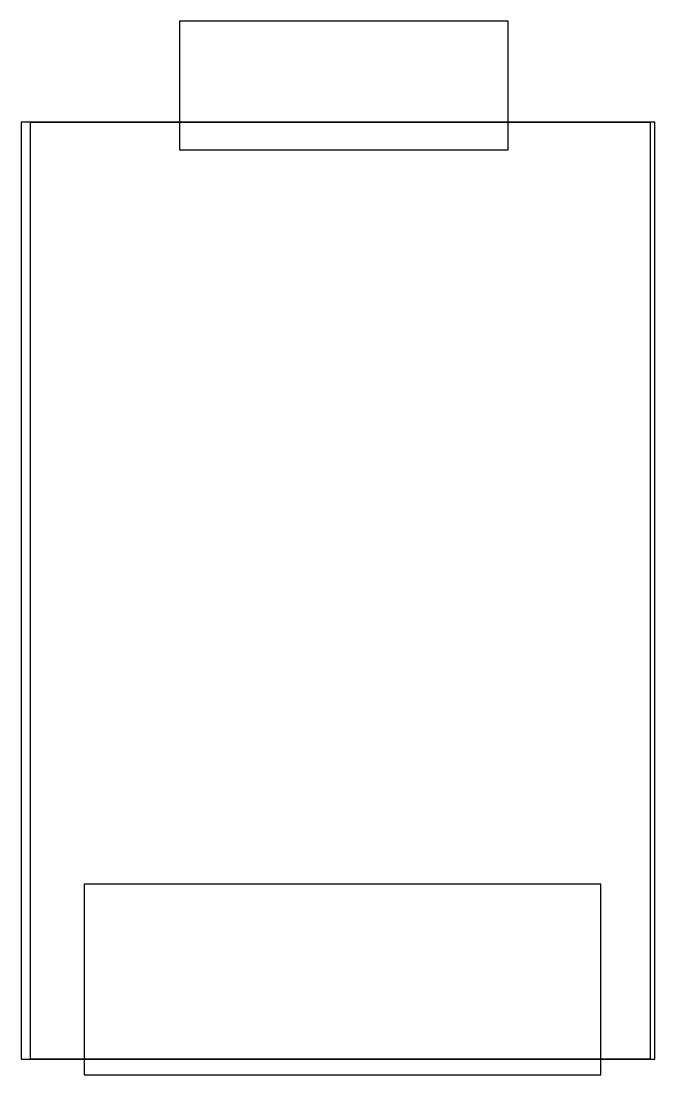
# Model space of a CAD drawing. Header units: inches. Extents: x 0.1 to 6.8, y -0.1 to 11.1.
import ezdxf

# ---------------------------------------------------------------- set-up
doc = ezdxf.new("R2010")
doc.units = ezdxf.units.IN
doc.header["$MEASUREMENT"] = 0
doc.layers.get('0').update_dxf_attribs({"true_color": 0xc2ced6})

msp = doc.modelspace()

# ---------------------------------------------------------------- linework, layer by layer
for points, elevation in [([(5.248, 9.709), (5.248, 11.07), (1.774, 11.07), (1.774, 9.709)], 2), ([(0.1, 0.1), (6.8, 0.1), (6.8, 10), (0.1, 10)], 2), ([(6.75, 0.1), (0.2, 0.1), (0.2, 10), (6.75, 10)], 1.9), ([(6.229, -0.065), (6.229, 1.949), (0.767, 1.949), (0.767, -0.065)], 2)]:
    msp.add_lwpolyline(points, close=True, dxfattribs=dict(elevation=elevation))

doc.saveas('drawing.dxf')
